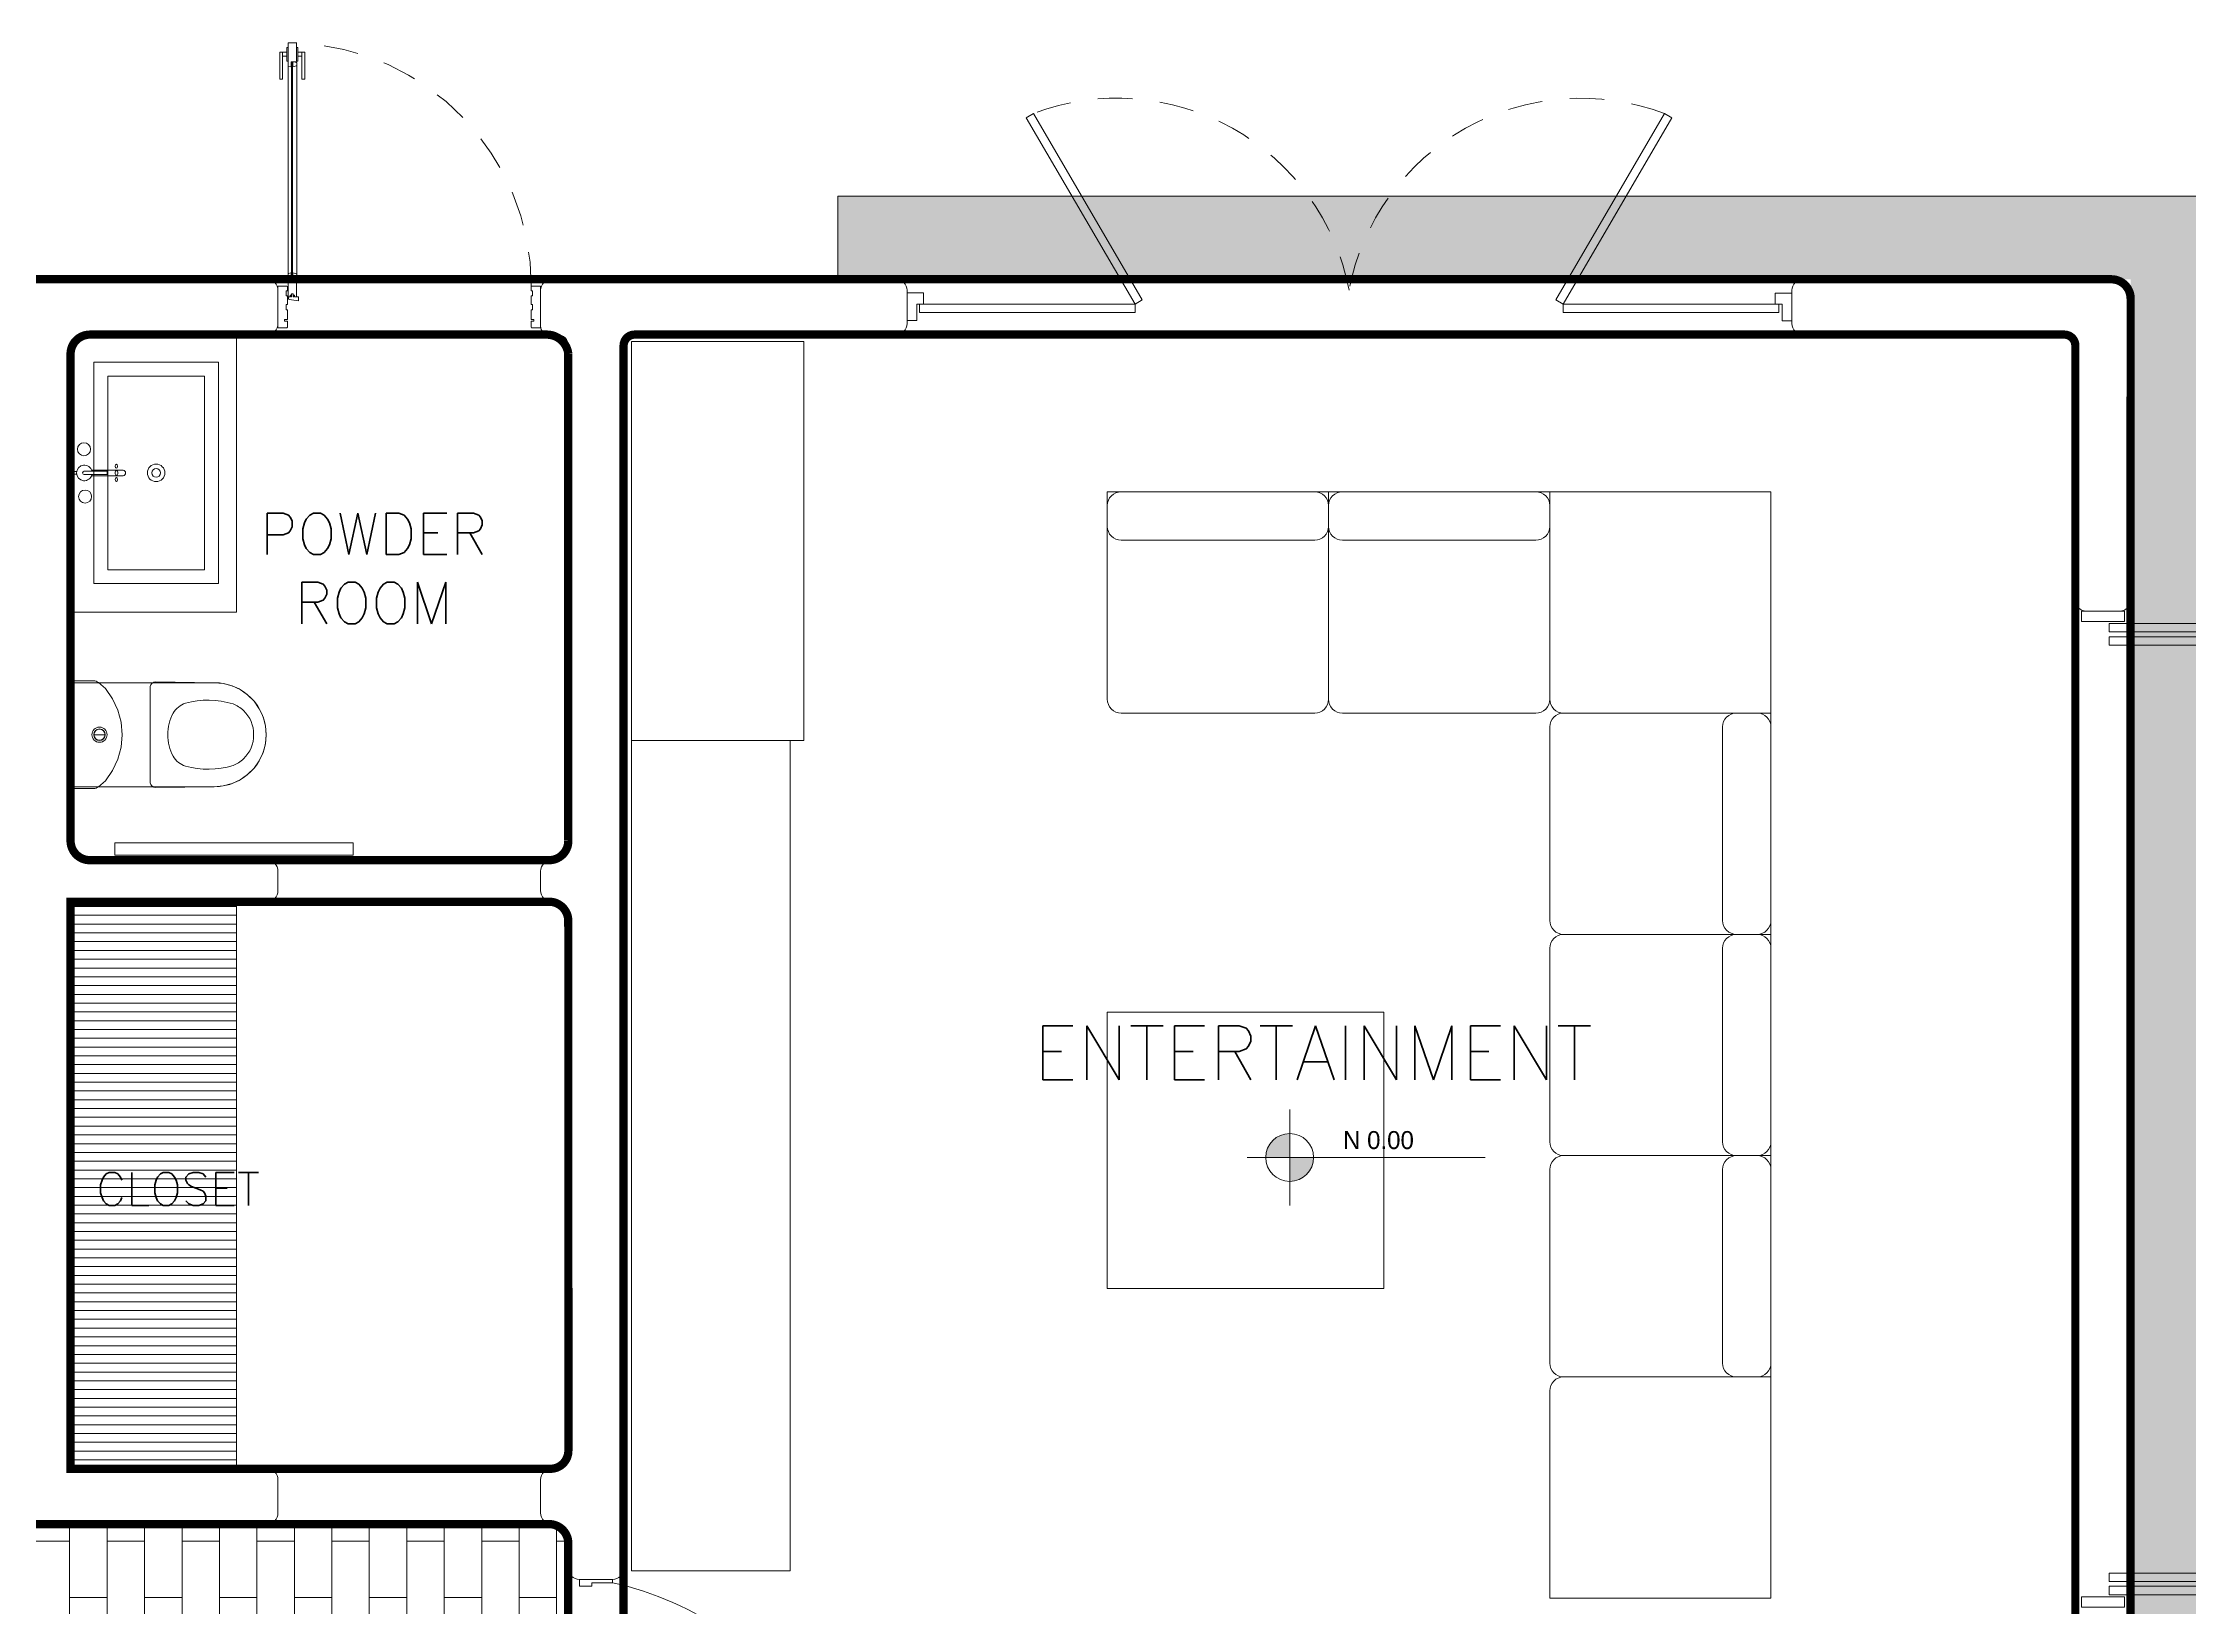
# Model space of a CAD drawing. Header units: metres. Extents: x 113 to 2416, y -346 to 476.
# Drawn here: x 140.87 to 148.63, y -200.23 to -194.58 of the extents above; entities that cross this region are included whole.
import ezdxf

# ---------------------------------------------------------------- set-up
doc = ezdxf.new("R2010")
doc.units = ezdxf.units.M
for name, pattern in [('0', [0]), ('DASHED', [0.75, 0.5, -0.25]), ('HIDDEN2', [0.1875, 0.125, -0.0625])]:
    doc.linetypes.add(name, pattern=pattern)
doc.layers.get('0').update_dxf_attribs({"color": 250, "linetype": '0', "lineweight": 20})
doc.layers.add('1', color=1, linetype='Continuous')
for name, color, linetype, lineweight in [('A-DOOR', 35, 'Continuous', 5), ('A-WALL', 250, 'Continuous', 20), ('baños', 140, 'Continuous', 0), ('closets', 253, 'Continuous', 0), ('cristales', 131, 'Continuous', 0), ('MOBILIARIOS', 252, 'Continuous', 0), ('piso', 253, 'Continuous', 0), ('PROYECCION', 9, 'DASHED', 0), ('SE-2', 252, 'Continuous', 9), ('SE-2-MADERA', 36, 'Continuous', 9), ('SE-3', 253, 'Continuous', 5), ('textos', 7, 'Continuous', 0)]:
    doc.layers.add(name, color=color, linetype=linetype, lineweight=lineweight)
doc.layers.add('hatch piso', color=253, linetype='Continuous', lineweight=0, transparency=0.7)
doc.layers.add('REVESTIMIENTO EXTERIOR', color=7, linetype='Continuous', lineweight=5, true_color=0xffdebd)
doc.styles.add('ESC100-2mm', font='arial.ttf', dxfattribs={"height": 0.15})
doc.styles.get("Standard").update_dxf_attribs({"font": 'arial.ttf', "height": 0.1875})

# ---------------------------------------------------------------- blocks, each defined once
blk = doc.blocks.new('Caroma_ToiletSuites')
at = {"layer": 'baños'}
for p, q in [((-32.6, 705.1), (-64.3, 696.7)), ((0, 708), (-32.6, 705.1)), ((32.6, 705.1), (0, 708)), ((64.3, 696.7), (32.6, 705.1)), ((-144, 640.8), (-162.8, 614)), ((-120.8, 664), (-144, 640.8)), ((-94, 682.8), (-120.8, 664)), ((-64.3, 696.7), (-94, 682.8)), ((94, 682.8), (64.3, 696.7)), ((120.8, 664), (94, 682.8)), ((144, 640.8), (120.8, 664)), ((162.8, 614), (144, 640.8)), ((-185.1, 552.6), (-188, 520)), ((-176.7, 584.3), (-185.1, 552.6)), ((-162.8, 614), (-176.7, 584.3)), ((176.7, 584.3), (162.8, 614)), ((185.1, 552.6), (176.7, 584.3)), ((188, 520), (185.1, 552.6)), ((-188, 520), (-190.5, 308)), ((-188, 0), (-188, 520)), ((188, 520), (188, 0)), ((190.5, 308), (188, 520)), ((-190.5, 308), (-190.2, 304.5)), ((-190.2, 304.5), (-189.3, 301.2)), ((-189.3, 301.2), (-187.8, 298)), ((-187.8, 298), (-185.8, 295.1)), ((-185.8, 295.1), (-183.4, 292.7)), ((-183.4, 292.7), (-180.5, 290.7)), ((-180.5, 290.7), (-177.3, 289.2)), ((-177.3, 289.2), (-174, 288.3)), ((-174, 288.3), (-170.5, 288)), ((-170.5, 288), (170.5, 288)), ((170.5, 288), (174, 288.3)), ((174, 288.3), (177.3, 289.2)), ((177.3, 289.2), (180.5, 290.7)), ((180.5, 290.7), (183.4, 292.7)), ((183.4, 292.7), (185.8, 295.1)), ((185.8, 295.1), (187.8, 298)), ((187.8, 298), (189.3, 301.2)), ((189.3, 301.2), (190.2, 304.5)), ((190.2, 304.5), (190.5, 308)), ((-88.9, 171.3), (-130, 152.2)), ((-45.1, 183.1), (-88.9, 171.3)), ((0, 187), (-45.1, 183.1)), ((45.1, 183.1), (0, 187)), ((88.9, 171.3), (45.1, 183.1)), ((130, 152.2), (88.9, 171.3)), ((-194.6, 88.2), (-195, 83.5)), ((-195, 83.5), (-195, 0)), ((-193.4, 92.7), (-194.6, 88.2)), ((-191.4, 97), (-193.4, 92.7)), ((-188.7, 100.9), (-191.4, 97)), ((-167.1, 126.2), (-188.7, 100.9)), ((-130, 152.2), (-167.1, 126.2)), ((0, 85), (0, 125)), ((167.1, 126.2), (130, 152.2)), ((188.7, 100.9), (167.1, 126.2)), ((191.4, 97), (188.7, 100.9)), ((193.4, 92.7), (191.4, 97)), ((194.6, 88.2), (193.4, 92.7)), ((195, 83.5), (194.6, 88.2)), ((195, 0), (195, 83.5)), ((-195, 0), (195, 0)), ((188, 0), (-188, 0))]:
    blk.add_line(p, q, dxfattribs=at)
for centre, radius, start, end in [((0, 520), 188, 0, 180), ((-18.8, 556.1), 97.6, 134.33725, 160.9897), ((-2.7, 547.4), 115.2, 88.65652, 137.04039), ((2.7, 547.4), 115.2, 42.9609, 91.34146), ((18.8, 556.1), 97.6, 19.00998, 45.66427), ((183, 496.7), 307.9, 162.77131, 195.21432), ((-183, 496.7), 307.9, 344.7852, 17.22859), ((-36.1, 442.4), 82.4, 198.76304, 239.35819), ((36.1, 442.4), 82.4, 300.64117, 341.23514), ((2.9, 529.9), 177.9, 242.91598, 269.06591), ((-2.9, 529.9), 177.9, 270.93391, 297.08355), ((0, 105), 27.5, 0, 180), ((0, 105), 27.5, 180, 0), ((0, 105), 21, 0, 180), ((0, 105), 21, 180, 0), ((0, 105), 20, 0, 180), ((0, 105), 20, 180, 0)]:
    blk.add_arc(centre, radius, start, end, dxfattribs=at)
blk = doc.blocks.new('puerta 1.00')
at = {"layer": 'A-DOOR'}
for p, q in [((-0.15, -0.0125), (-0.9369, -0.3949)), ((-0.1376, -0.038), (-0.9245, -0.4204)), ((-0.1376, -0.038), (-0.15, -0.0125)), ((-0.8946, -0.3743), (-0.8996, -0.3641)), ((-0.8777, -0.3661), (-0.8826, -0.3559)), ((-0.9369, -0.3949), (-0.9245, -0.4204)), ((-0.8822, -0.3998), (-0.8772, -0.4101)), ((-0.8653, -0.3916), (-0.8603, -0.4018))]:
    blk.add_line(p, q, dxfattribs=at)
for points in [[(-0.08, 0), (-0.08, -0.025), (-0.125, -0.025), (-0.125, -0.0125), (-0.2, -0.0125), (-0.2, 0), (-0.08, 0)], [(-0.08, -0.95), (-0.08, -0.925), (-0.125, -0.925), (-0.125, -0.9375), (-0.2, -0.9375), (-0.2, -0.95), (-0.08, -0.95)]]:
    blk.add_lwpolyline(points, dxfattribs=at)
blk.add_arc((0.0366, 0.1602), 1.1229, 211.13358, 257.83427, dxfattribs=at)
for points in [[(-0.8982, -0.3642), (-0.9033, -0.3642), (-0.912, -0.3591), (-0.917, -0.3504), (-0.917, -0.3403), (-0.912, -0.3316), (-0.9033, -0.3265), (-0.8932, -0.3265), (-0.8844, -0.3316), (-0.8794, -0.3403), (-0.8794, -0.3504), (-0.8844, -0.3591), (-0.8932, -0.3642), (-0.8982, -0.3642)], [(-0.8617, -0.4394), (-0.8667, -0.4394), (-0.8754, -0.4344), (-0.8805, -0.4256), (-0.8805, -0.4156), (-0.8754, -0.4068), (-0.8667, -0.4018), (-0.8566, -0.4018), (-0.8479, -0.4068), (-0.8428, -0.4156), (-0.8428, -0.4257), (-0.8479, -0.4344), (-0.8566, -0.4394), (-0.8617, -0.4394)]]:
    blk.add_open_spline(points, degree=2, dxfattribs=at)
blk = doc.blocks.new('A$C8d867532')
at = {"layer": 'baños', "linetype": 'Continuous'}
blk.add_line((0.0395, 0.4062, 0), (0.1223, 0.4062, 0.0004), dxfattribs=at)
at = {"layer": 'baños'}
for points in [[(0.0743, 0.8), (0.5243, 0.8), (0.5243, 0), (0.0743, 0)], [(0.1243, 0.75), (0.4743, 0.75), (0.4743, 0.05), (0.1243, 0.05)]]:
    blk.add_lwpolyline(points, close=True, dxfattribs=at)
at = {"layer": 'baños', "linetype": 'Continuous'}
for points, elevation in [([(0.0114, 0.405), (0.0005, 0.405), (0, 0.4043), (0, 0.3957)], 0), ([(0, 0.3957), (0.0005, 0.395), (0.0114, 0.395)], 0), ([(0.1223, 0.4062), (0.1223, 0.3939)], 0.0004)]:
    blk.add_lwpolyline(points, dxfattribs=dict(at, elevation=elevation))
blk.add_lwpolyline([(0.0672, 0.3939, -9.082434), (0.0672, 0.4062)], format="xyb", dxfattribs=at)
at = {"layer": 'baños', "linetype": 'Continuous', "elevation": 0}
for points in [[(0.0333, 0.4, -0.385153), (0.0395, 0.4062), (0.0395, 0.4062)], [(0.0333, 0.4, 0.385153), (0.0395, 0.3939), (0.0395, 0.3939)], [(0.0661, 0.4101), (0.1804, 0.4101, -0.363105), (0.1887, 0.4, -0.363105), (0.1804, 0.39), (0.0661, 0.39)]]:
    blk.add_lwpolyline(points, format="xyb", dxfattribs=at)
at = {"layer": 'baños', "linetype": 'Continuous', "extrusion": (1.31781e-06, -1, -8.43443e-26), "elevation": -0.3939}
blk.add_lwpolyline([(0.1223, 0.0004), (0.0395, 0)], close=True, dxfattribs=at)
at = {"layer": 'baños', "linetype": 'Continuous'}
for centre, radius in [((0.0422, 0.4857), 0.0237), ((0.2993, 0.4), 0.0317), ((0.2993, 0.4), 0.0159), ((0.0384, 0.3146), 0.0237)]:
    blk.add_circle(centre, radius, dxfattribs=at)
at = {"layer": 'baños', "linetype": 'Continuous', "extrusion": (3.61622e-27, 8.43443e-26, -1)}
for centre, major_axis, ratio in [((0.1558, 0.4), (0, -0.0085), 0.599546), ((0.1557, 0.424), (0.00005, -0.0075), 0.581577), ((0.1558, 0.376), (0.00005, -0.0075), 0.581577)]:
    blk.add_ellipse(centre, major_axis=major_axis, ratio=ratio, dxfattribs=at)
at = {"layer": 'baños', "linetype": 'Continuous', "flags": 8}
for tag, p in [('TRADENAME', (0.1887, 0.4, 0)), ('MODELNUMBER', (0.1887, 0.4, 0)), ('MATERIAL', (0.1888, 0.4, 0)), ('PRODUCT', (0.1888, 0.4, 0))]:
    blk.add_attdef(tag, p, '', height=0.0000254, rotation=270.00008, dxfattribs=at)
at = {"layer": 'baños', "linetype": 'Continuous'}
for tag, p in [('MATERIAL', (0.299, 0.3999)), ('PRODUCT', (0.299, 0.3999)), ('TRADENAME', (0.2991, 0.3999)), ('MODELNUMBER', (0.2991, 0.3999))]:
    blk.add_attdef(tag, p, '', height=0.0000254, rotation=90.00008, dxfattribs=at)
blk = doc.blocks.new('A$C9daa110d')
at = {"layer": 'A-DOOR'}
for p, q in [((0, 0.1005), (0.06, 0.1005)), ((0, 0.1005), (0, 0.0005)), ((0.06, 0.0605), (0.06, 0.1005)), ((3.2, 0.1), (3.14, 0.1)), ((3.14, 0.06), (3.14, 0.1)), ((3.2, 0.1), (3.2, 0)), ((0.035, 0.0005), (0, 0.0005)), ((0.035, 0.0605), (0.035, 0.0005)), ((0.06, 0.0605), (0.035, 0.0605)), ((3.14, 0.06), (3.165, 0.06)), ((3.165, 0.06), (3.165, 0)), ((3.165, 0), (3.2, 0))]:
    blk.add_line(p, q, dxfattribs=at)
for points in [[(0.4314, 0.7341), (0.8247, 0.0604), (0.8509, 0.0757), (0.4576, 0.7494)], [(2.7658, 0.7337), (2.3723, 0.0601), (2.3462, 0.0754), (2.7397, 0.749)], [(0.0446, 0.0605), (0.8247, 0.0604), (0.8247, 0.0301), (0.0446, 0.0302)], [(3.1524, 0.06), (2.3723, 0.0601), (2.3723, 0.0298), (3.1524, 0.0297)]]:
    blk.add_lwpolyline(points, close=True, dxfattribs=at)
at = {"layer": 'A-DOOR', "linetype": 'HIDDEN2'}
for centre, start, end in [((0.76, -0.0488), 10.76134, 110.74881), ((2.437, -0.0491), 69.23247, 169.21994)]:
    blk.add_arc(centre, 0.8536, start, end, dxfattribs=at)
blk = doc.blocks.new('A$C19a6c55b')
at = {"layer": 'A-DOOR'}
for points in [[(0, 3.5625), (0.1554, 3.5625), (0.1554, 3.6), (0, 3.6)], [(0.1005, 3.5251), (1.0357, 3.5251), (1.0357, 3.5554), (0.1005, 3.5554)], [(0.1005, 3.4774), (1.0357, 3.4774), (1.0357, 3.5077), (0.1005, 3.5077)], [(0.1005, 0.1226), (1.0357, 0.1226), (1.0357, 0.0923), (0.1005, 0.0923)], [(0, 0.0375), (0.1554, 0.0375), (0.1554, 0), (0, 0)], [(0.1005, 0.0749), (1.0357, 0.0749), (1.0357, 0.0446), (0.1005, 0.0446)]]:
    blk.add_lwpolyline(points, close=True, dxfattribs=at)
blk = doc.blocks.new('Fenton Bead')
at = {"color": 7}
blk.add_lwpolyline([(2.1, 12.5, -0.341999), (0.2, 11), (0, 10.7), (0, 1), (1, 0), (18, 0), (18, 0.5), (14.7, 12.9, 0.339454), (13.2, 14), (4.1, 14, 0.341999)], format="xyb", close=True, dxfattribs=at)
blk = doc.blocks.new('PL BASE 1N NASAS 09')
at = {"layer": 'closets', "transparency": 33554687}
h = blk.add_hatch(dxfattribs=at)
h.set_pattern_fill('LINE', color=256, scale=0.01, angle=180)
h.set_pattern_definition([(180, (-436.975463, -2859.17424), (-4e-18, -0.03175), [])])
h.paths.add_polyline_path([(-100.8257, -37.4997), (-100.8295, -39.5497), (-100.2311, -39.5497), (-100.2311, -37.4997)])
at = {"layer": 'textos', "transparency": 33554534}
h = blk.add_hatch(color=256, dxfattribs=at)
h.dxf.hatch_style = 1
h.paths.add_polyline_path([(-96.4222, -38.3379, 0.414214), (-96.5087, -38.4244), (-96.4222, -38.4244)])
h.paths.add_polyline_path([(-96.3356, -38.4244), (-96.4222, -38.4244), (-96.4222, -38.511, 0.414214)])
at = {"layer": 'A-DOOR', "color": 7}
blk.add_lwpolyline([(-100.0282, -34.4683), (-100.0282, -35.2397), (-100.0322, -35.2397), (-100.0322, -34.4683)], close=True, dxfattribs=at)
at = {"layer": 'A-DOOR'}
blk.add_lwpolyline([(-100.6713, -37.2871), (-99.8095, -37.2871), (-99.8095, -37.3316), (-100.6713, -37.3316)], close=True, dxfattribs=at)
at = {"layer": 'A-WALL'}
for p, q in [((-101.941, -35.2497), (-100.1211, -35.2497)), ((-100.0811, -35.4097), (-100.0811, -35.2897)), ((-99.1311, -35.4197), (-99.1311, -35.2897)), ((-99.0911, -35.2497), (-97.8461, -35.2497)), ((-97.8061, -35.2897), (-97.8061, -35.4097)), ((-94.5661, -35.2497), (-93.4515, -35.2497)), ((-93.3811, -35.3197), (-93.3811, -36.4097)), ((-100.791, -35.4497), (-100.1211, -35.4497)), ((-99.1011, -35.4497), (-99.1011, -35.4497)), ((-99.1011, -35.4497), (-99.0711, -35.4497)), ((-98.7911, -35.4497), (-97.8461, -35.4497)), ((-94.5661, -35.4497), (-93.6211, -35.4497)), ((-100.831, -37.3097), (-100.831, -35.4897)), ((-99.0311, -35.4897), (-99.0311, -37.3097)), ((-98.8311, -35.4897), (-98.8311, -39.9097)), ((-93.5811, -35.4897), (-93.5811, -36.4097)), ((-93.5411, -36.4497), (-93.4211, -36.4497)), ((-100.791, -37.3497), (-100.1211, -37.3497)), ((-100.0811, -37.3897), (-100.0811, -37.4597)), ((-99.1311, -37.3897), (-99.1311, -37.4597)), ((-99.1011, -37.3497), (-99.1011, -37.3497)), ((-99.0711, -37.3497), (-99.0911, -37.3497)), ((-100.831, -37.4997), (-100.1211, -37.4997)), ((-100.831, -39.5497), (-100.831, -37.4997)), ((-99.1011, -37.4997), (-99.1011, -37.4997)), ((-99.0911, -37.4997), (-99.0711, -37.4997)), ((-99.0311, -37.5397), (-99.0311, -39.5097)), ((-100.1211, -39.5497), (-100.831, -39.5497)), ((-99.0911, -39.5497), (-99.0711, -39.5497)), ((-100.0811, -39.5897), (-100.0811, -39.7097)), ((-99.1311, -39.5897), (-99.1311, -39.7097)), ((-100.1211, -39.7497), (-103.941, -39.7497)), ((-99.0911, -39.7497), (-99.0711, -39.7497)), ((-99.0311, -39.7897), (-99.0311, -39.9097)), ((-98.8711, -39.9497), (-98.9911, -39.9497))]:
    blk.add_line(p, q, dxfattribs=at)
at = {"layer": 'A-WALL', "transparency": 33554684}
blk.add_line((-94.6061, -35.4097), (-94.6061, -35.2897), dxfattribs=at)
at = {"layer": 'A-WALL'}
for centre, radius, start, end in [((-100.1211, -35.2897), 0.04, 0, 90), ((-99.0911, -35.2897), 0.04, 90, 180), ((-97.8461, -35.2897), 0.04, 0, 90), ((-94.5661, -35.2897), 0.04, 90, 180), ((-93.4511, -35.3197), 0.07, 0, 90), ((-100.791, -35.4897), 0.04, 90, 180), ((-100.1211, -35.4097), 0.04, 270, 0), ((-99.1011, -35.4197), 0.03, 180, 270), ((-99.0711, -35.4897), 0.04, 360, 90), ((-98.7911, -35.4897), 0.04, 90, 180), ((-97.8461, -35.4097), 0.04, 270, 0), ((-93.6211, -35.4897), 0.04, 0, 90), ((-93.5411, -36.4097), 0.04, 180, 270), ((-93.4211, -36.4097), 0.04, 270, 0), ((-100.791, -37.3097), 0.04, 180, 270), ((-99.0711, -37.3097), 0.04, 270, 360), ((-100.1211, -37.3897), 0.04, 0, 90), ((-99.0911, -37.3897), 0.04, 90, 180), ((-100.1211, -37.4597), 0.04, 270, 0), ((-99.0911, -37.4597), 0.04, 180, 270), ((-99.0711, -37.5397), 0.04, 0, 90), ((-100.1211, -39.5897), 0.04, 0, 90), ((-99.0911, -39.5897), 0.04, 90, 180), ((-99.0711, -39.5097), 0.04, 270, 0), ((-100.1211, -39.7097), 0.04, 270, 0), ((-99.0911, -39.7097), 0.04, 180, 270), ((-99.0711, -39.7897), 0.04, 0, 90), ((-98.9911, -39.9097), 0.04, 180, 270), ((-98.8711, -39.9097), 0.04, 270, 0)]:
    blk.add_arc(centre, radius, start, end, dxfattribs=at)
at = {"layer": 'A-WALL', "transparency": 33554684}
blk.add_arc((-94.5661, -35.4097), 0.04, 180, 270, dxfattribs=at)
at = {"layer": 'baños'}
for q in [(-100.2315, -35.4497), (-100.8315, -36.4532)]:
    blk.add_line((-100.2315, -36.4532), q, dxfattribs=at)
at = {"layer": 'closets', "transparency": 33554687}
blk.add_line((-100.2311, -39.5497), (-100.2311, -37.4997), dxfattribs=at)
at = {"layer": 'cristales', "const_width": 0.004}
blk.add_lwpolyline([(-100.0302, -34.4793), (-100.0302, -35.2287)], dxfattribs=at)
at = {"layer": 'piso'}
for p, q in [((-98.0565, -34.9497), (-88.1811, -34.9497)), ((-98.056, -35.2497), (-98.056, -34.9497)), ((-100.1211, -35.2497), (-99.0911, -35.2497)), ((-97.8461, -35.2497), (-94.5661, -35.2497)), ((-100.1211, -39.7497), (-99.0911, -39.7497)), ((-99.0311, -39.9097), (-99.0311, -40.9397))]:
    blk.add_line(p, q, dxfattribs=at)
at = {"layer": 'piso', "transparency": 33554687}
blk.add_line((-93.3811, -40.0897), (-93.3811, -36.4097), dxfattribs=at)
at = {"layer": 'PROYECCION', "linetype": 'HIDDEN2'}
blk.add_arc((-100.0482, -35.2779), 0.8832, 0.10996, 87.88624, dxfattribs=at)
at = {"layer": 'SE-2-MADERA'}
for p, q in [((-100.0492, -34.4286), (-100.0739, -34.4286)), ((-100.0643, -34.4436), (-100.0492, -34.4436)), ((-100.0492, -34.4484), (-100.0492, -34.4286)), ((-100.0427, -34.3953), (-100.0442, -34.3968)), ((-100.0442, -34.3968), (-100.0442, -34.4775)), ((-100.0157, -34.3953), (-100.0427, -34.3953)), ((-100.0142, -34.3968), (-100.0157, -34.3953)), ((-100.0142, -34.4618), (-100.0142, -34.3968)), ((-100.0092, -34.4484), (-100.0092, -34.4286)), ((-100.0092, -34.4286), (-99.9844, -34.4286)), ((-99.9941, -34.4436), (-100.0092, -34.4436)), ((-100.0442, -34.4775), (-100.0427, -34.4793)), ((-100.0442, -34.4775), (-100.0442, -35.2306)), ((-100.0427, -34.4793), (-100.0347, -34.4813)), ((-100.0347, -34.4813), (-100.0337, -34.4813)), ((-100.0337, -34.4813), (-100.0332, -34.4808)), ((-100.0332, -34.4808), (-100.0332, -34.4633)), ((-100.0332, -34.4633), (-100.0157, -34.4633)), ((-100.0322, -34.4683), (-100.0282, -34.4743)), ((-100.0282, -34.4683), (-100.0322, -34.4743)), ((-100.0302, -34.4633), (-100.0302, -34.4683)), ((-100.0302, -34.4633), (-100.0302, -34.4683)), ((-100.0157, -34.4633), (-100.0142, -34.4618)), ((-100.0132, -35.2315), (-100.0132, -34.4766)), ((-100.0442, -35.2306), (-100.0427, -35.2287)), ((-100.0442, -35.3112), (-100.0442, -35.2306)), ((-100.0427, -35.2287), (-100.0347, -35.2267)), ((-100.0347, -35.2267), (-100.0337, -35.2267)), ((-100.0337, -35.2267), (-100.0332, -35.2272)), ((-100.0332, -35.2272), (-100.0332, -35.2447)), ((-100.0322, -35.2397), (-100.0282, -35.2337)), ((-100.0282, -35.2397), (-100.0322, -35.2337)), ((-100.0811, -35.4247), (-100.0811, -35.2747)), ((-100.0811, -35.2747), (-100.0486, -35.2747)), ((-100.0471, -35.2912), (-100.0511, -35.2912)), ((-100.0511, -35.2912), (-100.0511, -35.3102)), ((-100.0511, -35.3102), (-100.0471, -35.3102)), ((-100.0486, -35.2747), (-100.0471, -35.2762)), ((-100.0471, -35.2762), (-100.0471, -35.2912)), ((-100.0471, -35.3102), (-100.0471, -35.3412)), ((-100.0427, -35.3127), (-100.0442, -35.3112)), ((-100.0372, -35.3127), (-100.0427, -35.3127)), ((-100.0427, -35.3204), (-100.0427, -35.3127)), ((-100.0345, -35.3067), (-100.0372, -35.3067)), ((-100.0372, -35.3067), (-100.0372, -35.3127)), ((-100.0345, -35.3127), (-100.0345, -35.3067)), ((-100.0322, -35.3127), (-100.0345, -35.3127)), ((-100.0332, -35.2447), (-100.0157, -35.2447)), ((-100.0262, -35.3027), (-100.0322, -35.3027)), ((-100.0322, -35.3027), (-100.0322, -35.3127)), ((-100.0302, -35.2447), (-100.0302, -35.2397)), ((-100.0302, -35.2447), (-100.0302, -35.2397)), ((-100.0262, -35.3127), (-100.0262, -35.3027)), ((-100.0242, -35.3127), (-100.0262, -35.3127)), ((-100.0215, -35.3067), (-100.0242, -35.3067)), ((-100.0242, -35.3067), (-100.0242, -35.3127)), ((-100.0215, -35.3127), (-100.0215, -35.3067)), ((-100.0157, -35.3127), (-100.0215, -35.3127)), ((-100.0157, -35.2447), (-100.0142, -35.2462)), ((-100.0142, -35.3112), (-100.0157, -35.3127)), ((-100.0157, -35.3127), (-100.0067, -35.3127)), ((-100.0142, -35.2462), (-100.0142, -35.3112)), ((-100.0067, -35.3127), (-100.0067, -35.3277)), ((-99.1636, -35.2747), (-99.1651, -35.2762)), ((-99.1651, -35.2762), (-99.1651, -35.2912)), ((-99.1651, -35.2912), (-99.1611, -35.2912)), ((-99.1651, -35.3102), (-99.1651, -35.3412)), ((-99.1611, -35.3102), (-99.1651, -35.3102)), ((-99.1311, -35.2747), (-99.1636, -35.2747)), ((-99.1611, -35.2912), (-99.1611, -35.3102)), ((-99.1311, -35.4247), (-99.1311, -35.2747)), ((-100.0471, -35.3412), (-100.0511, -35.3412)), ((-100.0511, -35.3412), (-100.0511, -35.3602)), ((-100.0511, -35.3602), (-100.0471, -35.3602)), ((-100.0471, -35.3602), (-100.0471, -35.3957)), ((-100.0067, -35.3277), (-100.0399, -35.3234)), ((-99.1651, -35.3412), (-99.1611, -35.3412)), ((-99.1611, -35.3602), (-99.1651, -35.3602)), ((-99.1651, -35.3602), (-99.1651, -35.3957)), ((-99.1611, -35.3412), (-99.1611, -35.3602)), ((-100.0486, -35.4247), (-100.0811, -35.4247)), ((-100.0471, -35.3957), (-100.0571, -35.3957)), ((-100.0571, -35.3957), (-100.0571, -35.4017)), ((-100.0571, -35.4017), (-100.0471, -35.4017)), ((-100.0471, -35.4232), (-100.0486, -35.4247)), ((-100.0471, -35.4017), (-100.0471, -35.4232)), ((-99.1651, -35.3957), (-99.1551, -35.3957)), ((-99.1551, -35.4017), (-99.1651, -35.4017)), ((-99.1651, -35.4017), (-99.1651, -35.4232)), ((-99.1651, -35.4232), (-99.1636, -35.4247)), ((-99.1636, -35.4247), (-99.1311, -35.4247)), ((-99.1551, -35.3957), (-99.1551, -35.4017))]:
    blk.add_line(p, q, dxfattribs=at)
for points in [[(-100.0739, -34.4286), (-100.0643, -34.4286), (-100.0643, -34.5259), (-100.0739, -34.5259)], [(-100.0442, -34.4113), (-100.0442, -34.4608), (-100.0492, -34.4608), (-100.0492, -34.4113)], [(-100.0142, -34.4113), (-100.0142, -34.4608), (-100.0092, -34.4608), (-100.0092, -34.4113)], [(-99.9844, -34.4286), (-99.9941, -34.4286), (-99.9941, -34.5259), (-99.9844, -34.5259)], [(-100.0332, -34.4808), (-100.0332, -34.4688), (-100.0322, -34.4688), (-100.0322, -34.4808)], [(-100.0322, -34.4683), (-100.0322, -34.4743), (-100.0282, -34.4743), (-100.0282, -34.4683)], [(-100.0322, -34.4683), (-100.0322, -35.2397), (-100.0282, -35.2397), (-100.0282, -34.4683)], [(-100.0322, -34.4743), (-100.0322, -34.4793), (-100.0282, -34.4793), (-100.0282, -34.4743)], [(-100.0282, -34.4808), (-100.0282, -34.4688), (-100.0272, -34.4688), (-100.0272, -34.4808)], [(-100.0332, -35.2272), (-100.0332, -35.2392), (-100.0322, -35.2392), (-100.0322, -35.2272)], [(-100.0322, -35.2337), (-100.0322, -35.2287), (-100.0282, -35.2287), (-100.0282, -35.2337)], [(-100.0322, -35.2397), (-100.0322, -35.2337), (-100.0282, -35.2337), (-100.0282, -35.2397)], [(-100.0282, -35.2272), (-100.0282, -35.2392), (-100.0272, -35.2392), (-100.0272, -35.2272)], [(-100.0302, -35.2447), (-100.0302, -35.2397), (-100.0302, -35.2397), (-100.0302, -35.2447)]]:
    blk.add_lwpolyline(points, close=True, dxfattribs=at)
blk.add_lwpolyline([(-100.0147, -34.4655, -0.341999), (-100.0162, -34.4635), (-100.0165, -34.4633), (-100.0262, -34.4633), (-100.0272, -34.4643), (-100.0272, -34.4813), (-100.0267, -34.4813), (-100.0143, -34.478, 0.339454), (-100.0132, -34.4766), (-100.0132, -34.4674, 0.341999)], format="xyb", close=True, dxfattribs=at)
blk.add_arc((-100.0397, -35.3204), 0.003, 179.99852, 265.71088, dxfattribs=at)
at = {"layer": 'textos'}
for p, q in [((-96.4222, -38.2505), (-96.4222, -38.5984)), ((-96.576, -38.4244), (-95.7151, -38.4244))]:
    blk.add_line(p, q, dxfattribs=at)
blk.add_circle((-96.4222, -38.4244), 0.0865, dxfattribs=at)
at = {"color": 1}
blk.add_blockref('A$C9daa110d', (-97.8061, -35.3997), dxfattribs=at)
at = {"layer": '1'}
ref = blk.add_blockref('A$C8d867532', (-100.8209, -35.5497), dxfattribs=dict(at, xscale=-1, rotation=180))
ref.add_attrib('MATERIAL', 'VITREOUS CHINA', (-100.522, -35.9496), dxfattribs={"layer": 'baños', "linetype": 'Continuous', "height": 0.0000254, "rotation": 269.99992})
ref.add_attrib('PRODUCT', 'BATHROOM SINK', (-100.5219, -35.9496), dxfattribs={"layer": 'baños', "linetype": 'Continuous', "height": 0.0000254, "rotation": 269.99992})
ref.add_attrib('TRADENAME', 'VOX', (-100.5219, -35.9496), dxfattribs={"layer": 'baños', "linetype": 'Continuous', "height": 0.0000254, "rotation": 269.99992})
ref.add_attrib('MODELNUMBER', 'K-5373', (-100.5218, -35.9496), dxfattribs={"layer": 'baños', "linetype": 'Continuous', "height": 0.0000254, "rotation": 269.99992})
ref.add_attrib('MATERIAL', 'BRASS', (-100.6321, -35.9498, 0), dxfattribs={"layer": 'baños', "linetype": 'Continuous', "height": 0.0000254, "rotation": 89.99992})
ref.add_attrib('PRODUCT', 'FAUCETS', (-100.6322, -35.9498, 0), dxfattribs={"layer": 'baños', "linetype": 'Continuous', "height": 0.0000254, "rotation": 89.99992})
ref.add_attrib('TRADENAME', 'PURIST', (-100.6322, -35.9498, 0), dxfattribs={"layer": 'baños', "linetype": 'Continuous', "height": 0.0000254, "rotation": 89.99992})
ref.add_attrib('MODELNUMBER', 'K-14404-4A', (-100.6322, -35.9498, 0), dxfattribs={"layer": 'baños', "linetype": 'Continuous', "height": 0.0000254, "rotation": 89.99992})
at = {"layer": 'A-DOOR', "rotation": 180}
blk.add_blockref('puerta 1.00', (-99.0711, -40.8997), dxfattribs=at)
at = {"layer": 'baños', "xscale": -0.000999999934791, "yscale": 0.000999999934791, "rotation": 270}
blk.add_blockref('Caroma_ToiletSuites', (-100.8315, -36.8961), dxfattribs=at)
at = {"layer": 'SE-2', "xscale": -1, "rotation": 180}
blk.add_blockref('A$C19a6c55b', (-93.5588, -36.4497), dxfattribs=at)
at = {"layer": 'SE-2-MADERA', "xscale": -0.001000000023175567, "yscale": 0.001000000023175567, "zscale": 0.001000000023175567, "rotation": 270}
blk.add_blockref('Fenton Bead', (-100.0272, -35.2447), dxfattribs=at)
at = {"layer": 'textos'}
for s, insert, char_height, width, attachment_point in [('\\pxqc;{\\Fromans|c0;POWDER\\PROOM}', (-98.03, -36.495), 0.15, 3.408577, 9), ('{\\Fromans|c0; ENTERTAINMENT}', (-97.482, -38.1433), 0.195, 3.404877, 7), ('\\pxqc;{\\Fromans|c0;\\H0.8x;CLOSET\\H1.25x; }', (-98.7396, -38.5982), 0.15, 3.404877, 9)]:
    blk.add_mtext(s, dxfattribs=dict(at, insert=insert, char_height=char_height, width=width, attachment_point=attachment_point))
at = {"layer": 'textos', "insert": (-96.2292, -38.3291), "char_height": 0.065, "attachment_point": 1, "style": 'ESC100-2mm'}
blk.add_mtext_dynamic_manual_height_columns('{\\Ftxt|c0;N 0.00}', width=2.216942, gutter_width=0.5, heights=[0], dxfattribs=at)
blk = doc.blocks.new('PL MUEBLES 1N NASAS 09')
at = {"layer": 'hatch piso'}
h = blk.add_hatch(dxfattribs=at)
h.set_pattern_fill('AR-BRSTD', color=256, scale=0.002, angle=-90)
h.set_pattern_definition([(270, (32.50438, 232.01007), (0.1354836, -2e-17), []), (0, (32.50438, 232.01007), (0.1354836, 0.2032), [0.1354836, -0.1354836])])
h.paths.add_polyline_path([(77.6423, 53.2549), (75.0805, 53.2549), (75.0805, 47.4481), (74.0805, 47.4481), (74.0805, 53.2536), (64.2055, 53.2536), (64.2055, 52.9536), (68.8805, 52.9536), (68.8805, 32.9536), (64.2055, 32.9536), (64.2055, 32.6536), (74.0805, 32.6536), (74.0805, 38.459), (75.0805, 38.459), (75.0805, 32.6549), (77.6423, 32.6549)])
h.paths.add_polyline_path([(72.263, 46.1088), (72.263, 45.6588), (72.6881, 45.6588), (72.6881, 44.6588), (70.0881, 44.6588), (70.0881, 45.6588), (70.5049, 45.6588), (70.5049, 46.1088)], flags=16)
h.paths.add_polyline_path([(70.1951, 48.5995), (70.1951, 49.5995), (71.8951, 49.5995), (71.8951, 48.5995)], flags=16)
edge = h.paths.add_edge_path(flags=16)
edge.add_arc((73.3805, 47.1481), 0.1, 90, 180, ccw=False)
edge.add_line((73.3805, 47.2481), (73.7805, 47.2481))
edge.add_arc((73.7805, 47.1481), 0.1, 0, 90, ccw=False)
edge.add_line((73.8805, 47.1481), (73.8805, 46.8981))
edge.add_arc((73.7805, 46.8981), 0.1, -90, 0, ccw=False)
edge.add_line((73.7805, 46.7981), (73.3805, 46.7981))
edge.add_arc((73.3805, 46.8981), 0.1, 180, 270, ccw=False)
edge.add_line((73.2805, 46.8981), (73.2805, 47.1481))
edge = h.paths.add_edge_path(flags=16)
edge.add_arc((71.0742, 50.0034), 0.25, 0, 360)
edge = h.paths.add_edge_path(flags=16)
edge.add_ellipse((71.5381, 43.9234), major_axis=(0.8, 0.0085), ratio=0.419259, start_angle=0, end_angle=360)
h.paths.add_polyline_path([(72.6881, 44.3074), (73.4881, 44.3074), (73.4881, 43.5074), (72.6881, 43.5074)], flags=16)
h.paths.add_polyline_path([(70.0881, 44.3074), (70.0881, 43.5074), (69.2881, 43.5074), (69.2881, 44.3074)], flags=16)
h.paths.add_polyline_path([(70.1951, 50.4072), (70.1951, 51.4072), (71.8951, 51.4072), (71.8951, 50.4072)], flags=16)
edge = h.paths.add_edge_path(flags=16)
edge.add_ellipse((71.5381, 41.9837), major_axis=(0.8, -0.0085), ratio=0.419259, start_angle=0, end_angle=360, ccw=False)
h.paths.add_polyline_path([(72.6881, 42.3997), (73.4881, 42.3997), (73.4881, 41.5997), (72.6881, 41.5997)], flags=16)
h.paths.add_polyline_path([(70.0881, 42.3997), (70.0881, 41.5997), (69.2881, 41.5997), (69.2881, 42.3997)], flags=16)
edge = h.paths.add_edge_path(flags=16)
edge.add_line((73.2805, 52.5959), (73.2805, 52.8459))
edge.add_arc((73.3805, 52.8459), 0.1, 90, 180, ccw=False)
edge.add_line((73.3805, 52.9459), (73.7805, 52.9459))
edge.add_arc((73.7805, 52.8459), 0.1, 0, 90, ccw=False)
edge.add_line((73.8805, 52.8459), (73.8805, 52.5959))
edge.add_arc((73.7805, 52.5959), 0.1, -90, 0, ccw=False)
edge.add_line((73.7805, 52.4959), (73.3805, 52.4959))
edge.add_arc((73.3805, 52.5959), 0.1, 180, 270, ccw=False)
h.paths.add_polyline_path([(72.6881, 41.2483), (72.6881, 40.2483), (72.263, 40.2483), (72.263, 39.7983), (70.5049, 39.7983), (70.5049, 40.2483), (70.0881, 40.2483), (70.0881, 41.2483)], flags=16)
edge = h.paths.add_edge_path(flags=16)
edge.add_line((73.3805, 39.099), (73.7805, 39.099))
edge.add_arc((73.7805, 38.999), 0.1, 0, 90, ccw=False)
edge.add_line((73.8805, 38.999), (73.8805, 38.749))
edge.add_arc((73.7805, 38.749), 0.1, -90, 0, ccw=False)
edge.add_line((73.7805, 38.649), (73.3805, 38.649))
edge.add_arc((73.3805, 38.749), 0.1, 180, 270, ccw=False)
edge.add_line((73.2805, 38.749), (73.2805, 38.999))
edge.add_arc((73.3805, 38.999), 0.1, 90, 180, ccw=False)
edge = h.paths.add_edge_path(flags=0)
edge.add_line((70.4837, 36.7952), (70.4399, 36.8229))
edge.add_line((70.4399, 36.8229), (70.4131, 36.7807))
edge.add_line((70.4131, 36.7807), (70.3286, 36.8341))
edge.add_arc((70.195, 36.6229), 0.25, 57.68021, 237.68021)
edge.add_line((70.0613, 36.4116), (70.1458, 36.3581))
edge.add_line((70.1458, 36.3581), (70.1191, 36.3159))
edge.add_line((70.1191, 36.3159), (70.1731, 36.2817))
edge.add_arc((71.2562, 35.9774), 1.125, 133.37096, 164.30948, ccw=False)
edge = h.paths.add_edge_path(flags=16)
edge.add_arc((70.0042, 35.9865), 0.2909, 89.25887, 335.97934, ccw=False)
edge.add_line((70.008, 36.2774), (70.108, 36.2774))
edge.add_line((70.108, 36.2774), (70.108, 36.2274))
edge.add_line((70.108, 36.2274), (70.008, 36.2274))
edge.add_arc((70.008, 35.9774), 0.25, 90, 270)
edge.add_line((70.008, 35.7274), (70.108, 35.7274))
edge.add_line((70.108, 35.7274), (70.108, 35.6774))
edge.add_line((70.108, 35.6774), (70.1799, 35.6774))
edge.add_line((70.1799, 35.6774), (70.1191, 35.639))
edge.add_line((70.1191, 35.639), (70.1458, 35.5967))
edge.add_line((70.1458, 35.5967), (70.0613, 35.5433))
edge.add_arc((70.195, 35.332), 0.25, 122.31979, 302.31979)
edge.add_line((70.3286, 35.1207), (70.4131, 35.1742))
edge.add_line((70.4131, 35.1742), (70.4399, 35.1319))
edge.add_line((70.4399, 35.1319), (70.3554, 35.0785))
edge.add_arc((70.1898, 35.3287), 0.3, 211.27428, 303.49799, ccw=False)
edge.add_arc((70.2847, 34.8472), 0.4791, -37.75931, 137.1635, ccw=False)
edge.add_arc((70.6181, 34.7662), 0.2172, 282.0494, 481.72819)
edge.add_line((70.5039, 34.9509), (70.544, 35.0426))
edge.add_line((70.544, 35.0426), (70.5898, 35.0225))
edge.add_line((70.5898, 35.0225), (70.5497, 34.9309))
edge.add_arc((70.79, 34.8563), 0.2515, -29.97721, 162.74223, ccw=False)
edge.add_line((71.0078, 34.7306), (71.0479, 34.8222))
edge.add_line((71.0479, 34.8222), (71.0937, 34.8022))
edge.add_line((71.0937, 34.8022), (71.1225, 34.8681))
edge.add_line((71.1225, 34.8681), (71.1334, 34.797))
edge.add_line((71.1334, 34.797), (71.1828, 34.8046))
edge.add_line((71.1828, 34.8046), (71.198, 34.7057))
edge.add_arc((71.443, 34.7571), 0.2504, 5.56994, 191.83466, ccw=False)
edge.add_line((71.6922, 34.7814), (71.6771, 34.8802))
edge.add_line((71.6771, 34.8802), (71.7265, 34.8878))
edge.add_line((71.7265, 34.8878), (71.7156, 34.9588))
edge.add_line((71.7156, 34.9588), (71.7628, 34.9046))
edge.add_line((71.7628, 34.9046), (71.8005, 34.9374))
edge.add_line((71.8005, 34.9374), (71.8662, 34.862))
edge.add_arc((72.0737, 35.0044), 0.2516, 47.58671, 214.45746, ccw=False)
edge.add_line((72.2434, 35.1902), (72.1778, 35.2656))
edge.add_line((72.1778, 35.2656), (72.2155, 35.2984))
edge.add_line((72.2155, 35.2984), (72.1612, 35.3608))
edge.add_line((72.1612, 35.3608), (72.2391, 35.3331))
edge.add_line((72.2391, 35.3331), (72.2559, 35.3802))
edge.add_line((72.2559, 35.3802), (72.3501, 35.3468))
edge.add_arc((72.4234, 35.586), 0.2502, 67.92435, 252.95457, ccw=False)
edge.add_line((72.5175, 35.8179), (72.4233, 35.8514))
edge.add_line((72.4233, 35.8514), (72.44, 35.8985))
edge.add_line((72.44, 35.8985), (72.3723, 35.9226))
edge.add_line((72.3723, 35.9226), (72.4424, 35.9384))
edge.add_line((72.4424, 35.9384), (72.4313, 35.9872))
edge.add_line((72.4313, 35.9872), (72.5289, 36.0093))
edge.add_arc((72.4445, 36.2465), 0.2518, 95.95001, 289.56847, ccw=False)
edge.add_line((72.4184, 36.4969), (72.3209, 36.4749))
edge.add_line((72.3209, 36.4749), (72.3099, 36.5236))
edge.add_line((72.3099, 36.5236), (72.2397, 36.5077))
edge.add_line((72.2397, 36.5077), (72.2905, 36.5587))
edge.add_line((72.2905, 36.5587), (72.2551, 36.594))
edge.add_line((72.2551, 36.594), (72.3257, 36.6648))
edge.add_arc((72.1487, 36.8413), 0.25, 315.07903, 495.07903)
edge.add_line((71.9717, 37.0178), (71.9011, 36.947))
edge.add_line((71.9011, 36.947), (71.8657, 36.9823))
edge.add_line((71.8657, 36.9823), (71.9363, 37.0531))
edge.add_arc((72.1119, 36.9416), 0.2081, -66.66126, 147.57331, ccw=False)
edge.add_arc((72.46, 37.8666), 1.1473, 197.48909, 256.61195, ccw=False)
edge.add_arc((71.3445, 37.2226), 0.3, -4.05695, 85.94305, ccw=False)
edge.add_line((71.6438, 37.2013), (71.6367, 37.1016))
edge.add_line((71.6367, 37.1016), (71.5868, 37.1051))
edge.add_line((71.5868, 37.1051), (71.5939, 37.2049))
edge.add_arc((71.3445, 37.2226), 0.25, 355.94305, 535.94305)
edge.add_line((71.0952, 37.2403), (71.0881, 37.1405))
edge.add_line((71.0881, 37.1405), (71.0382, 37.144))
edge.add_line((71.0382, 37.144), (71.0331, 37.0723))
edge.add_line((71.0331, 37.0723), (70.9991, 37.1357))
edge.add_line((70.9991, 37.1357), (70.955, 37.112))
edge.add_line((70.955, 37.112), (70.9077, 37.2001))
edge.add_arc((70.4179, 37.5831), 0.6217, 274.55284, 321.97284, ccw=False)
edge.add_line((70.4673, 36.9633), (70.5146, 36.8752))
edge.add_line((70.5146, 36.8752), (70.4706, 36.8515))
edge.add_line((70.4706, 36.8515), (70.4233, 36.9396))
edge.add_arc((70.6845, 37.0871), 0.3, 117.21733, 209.44104, ccw=False)
edge.add_arc((71.7235, 36.3655), 1.5363, 139.95915, 198.89214)
edge = h.paths.add_edge_path(flags=0)
edge.add_arc((71.2562, 35.9774), 0.7, 0, 360)
edge = h.paths.add_edge_path(flags=16)
edge.add_line((73.3805, 33.4111), (73.7805, 33.4111))
edge.add_arc((73.7805, 33.3111), 0.1, 0, 90, ccw=False)
edge.add_line((73.8805, 33.3111), (73.8805, 33.0611))
edge.add_arc((73.7805, 33.0611), 0.1, -90, 0, ccw=False)
edge.add_line((73.7805, 32.9611), (73.3805, 32.9611))
edge.add_arc((73.3805, 33.0611), 0.1, 180, 270, ccw=False)
edge.add_line((73.2805, 33.0611), (73.2805, 33.3111))
edge.add_arc((73.3805, 33.3111), 0.1, 90, 180, ccw=False)
h = blk.add_hatch(dxfattribs=at)
h.set_pattern_fill('AR-BRSTD', color=256, scale=0.002, angle=-90)
h.set_pattern_definition([(270, (-8.74588, 232.01007), (0.1354836, -2e-17), []), (0, (-8.74588, 232.01007), (0.1354836, 0.2032), [0.1354836, -0.1354836])])
edge = h.paths.add_edge_path()
edge.add_line((62.3305, 47.1481), (63.2305, 47.1481))
edge.add_line((63.2305, 47.1481), (63.2305, 48.4481))
edge.add_line((63.2305, 48.4481), (56.5331, 48.4481))
edge.add_line((56.5331, 48.4481), (56.5331, 48.2731))
edge.add_line((56.5331, 48.2731), (56.3831, 48.2731))
edge.add_line((56.3831, 48.2731), (56.3831, 48.4536))
edge.add_line((56.3831, 48.4536), (54.5879, 48.4536))
edge.add_line((54.5879, 48.4536), (54.5879, 46.9481))
edge.add_line((54.5879, 46.9481), (55.8257, 46.9481))
edge.add_arc((55.8755, 46.9973), 0.07, 180, 224.67274, ccw=False)
edge.add_line((55.8055, 46.9973), (55.8055, 47.1073))
edge.add_arc((55.8755, 47.1073), 0.07, 90, 180, ccw=False)
edge.add_line((55.8755, 47.1773), (55.9855, 47.1773))
edge.add_arc((55.9855, 47.1073), 0.07, 0, 90, ccw=False)
edge.add_line((56.0555, 47.1073), (56.0555, 46.9973))
edge.add_arc((55.9855, 46.9973), 0.07, -44.67274, 0, ccw=False)
edge.add_line((56.0353, 46.9481), (59.0257, 46.9481))
edge.add_arc((59.0755, 46.9973), 0.07, 180, 224.67276, ccw=False)
edge.add_line((59.0055, 46.9973), (59.0055, 47.1073))
edge.add_arc((59.0755, 47.1073), 0.07, 90, 180, ccw=False)
edge.add_line((59.0755, 47.1773), (59.1855, 47.1773))
edge.add_arc((59.1855, 47.1073), 0.07, 0, 90, ccw=False)
edge.add_line((59.2555, 47.1073), (59.2555, 46.9973))
edge.add_arc((59.1855, 46.9973), 0.07, -90, 0, ccw=False)
edge.add_line((59.1855, 46.9273), (59.0755, 46.9273))
edge.add_arc((59.0755, 46.9973), 0.07, 229.9948, 270, ccw=False)
edge.add_line((59.0305, 46.9437), (59.0305, 44.972))
edge.add_arc((59.0755, 44.9184), 0.07, 90, 130.0052, ccw=False)
edge.add_line((59.0755, 44.9884), (59.1855, 44.9884))
edge.add_arc((59.1855, 44.9184), 0.07, 0, 90, ccw=False)
edge.add_line((59.2555, 44.9184), (59.2555, 44.8084))
edge.add_arc((59.1855, 44.8084), 0.07, -90, 0, ccw=False)
edge.add_line((59.1855, 44.7384), (59.0755, 44.7384))
edge.add_arc((59.0755, 44.8084), 0.07, 229.9948, 270, ccw=False)
edge.add_line((59.0305, 44.7548), (59.0305, 41.172))
edge.add_arc((59.0755, 41.1184), 0.07, 90, 130.0052, ccw=False)
edge.add_line((59.0755, 41.1884), (59.1855, 41.1884))
edge.add_arc((59.1855, 41.1184), 0.07, 0, 90, ccw=False)
edge.add_line((59.2555, 41.1184), (59.2555, 41.0084))
edge.add_arc((59.1855, 41.0084), 0.07, -90, 0, ccw=False)
edge.add_line((59.1855, 40.9384), (59.0755, 40.9384))
edge.add_arc((59.0755, 41.0084), 0.07, 180, 270, ccw=False)
edge.add_line((59.0055, 41.0084), (59.0055, 41.1184))
edge.add_arc((59.0755, 41.1184), 0.07, 149.84805, 180, ccw=False)
edge.add_line((59.0149, 41.1535), (56.0391, 41.1535))
edge.add_arc((55.9855, 41.1085), 0.07, 0, 40.0052, ccw=False)
edge.add_line((56.0555, 41.1085), (56.0555, 40.9985))
edge.add_arc((55.9855, 40.9985), 0.07, -90, 0, ccw=False)
edge.add_line((55.9855, 40.9285), (55.8755, 40.9285))
edge.add_arc((55.8755, 40.9985), 0.07, 180, 270, ccw=False)
edge.add_line((55.8055, 40.9985), (55.8055, 41.1085))
edge.add_arc((55.8755, 41.1085), 0.07, 139.9948, 180, ccw=False)
edge.add_line((55.8219, 41.1535), (50.4363, 41.1535))
edge.add_arc((50.3827, 41.1085), 0.07, 0, 40.0052, ccw=False)
edge.add_line((50.4527, 41.1085), (50.4527, 40.9985))
edge.add_arc((50.3827, 40.9985), 0.07, -90, 0, ccw=False)
edge.add_line((50.3827, 40.9285), (50.2727, 40.9285))
edge.add_arc((50.2727, 40.9985), 0.07, 180, 270, ccw=False)
edge.add_line((50.2027, 40.9985), (50.2027, 41.1085))
edge.add_arc((50.2727, 41.1085), 0.07, 139.9948, 180, ccw=False)
edge.add_line((50.2191, 41.1535), (46.4305, 41.1535))
edge.add_line((46.4305, 41.1535), (46.4305, 40.9535))
edge.add_line((46.4305, 40.9535), (44.3305, 40.9535))
edge.add_line((44.3305, 40.9535), (44.3305, 39.3536))
edge.add_line((44.3305, 39.3536), (47.8305, 39.3536))
edge.add_line((47.8305, 39.3536), (47.8305, 38.9536))
edge.add_line((47.8305, 38.9536), (62.3305, 38.9536))
edge.add_line((62.3305, 38.9536), (62.3305, 47.1481))
at = {"layer": 'MOBILIARIOS'}
for points in [[(64.0817, 51.2858), (64.0817, 52.7288), (63.4587, 52.7288), (63.4587, 51.2858)], [(64.0334, 48.2843), (64.0334, 51.2858), (63.4587, 51.2858), (63.4587, 48.2843)], [(65.1795, 50.3046), (66.1795, 50.3046), (66.1795, 49.3046), (65.1795, 49.3046)]]:
    blk.add_lwpolyline(points, close=True, dxfattribs=at)
for points in [[(65.9797, 52.1854), (65.1797, 52.1854), (65.1797, 51.4354, 0.414214), (65.2297, 51.3854), (65.9297, 51.3854, 0.414214), (65.9797, 51.4354)], [(65.9297, 52.1854), (65.2297, 52.1854, 0.414214), (65.1797, 52.1354), (65.1797, 52.0604, 0.414214), (65.2297, 52.0104), (65.9297, 52.0104, 0.414214), (65.9797, 52.0604), (65.9797, 52.1354, 0.414214)], [(66.7297, 52.1854), (66.0297, 52.1854, 0.414214), (65.9797, 52.1354), (65.9797, 52.0604, 0.414214), (66.0297, 52.0104), (66.7297, 52.0104, 0.414214), (66.7797, 52.0604), (66.7797, 52.1354, 0.414214)], [(66.7797, 52.1854), (65.9797, 52.1854), (65.9797, 51.4354, 0.414214), (66.0297, 51.3854), (66.7297, 51.3854, 0.414214), (66.7797, 51.4354)], [(67.5797, 52.1854), (66.7797, 52.1854), (66.7797, 51.4354, 0.414214), (66.8297, 51.3854), (67.5797, 51.3854)], [(67.5797, 50.5854), (67.5797, 51.3854), (66.8297, 51.3854, 0.414214), (66.7797, 51.3354), (66.7797, 50.6354, 0.414214), (66.8297, 50.5854)], [(67.5797, 50.6354), (67.5797, 51.3354, 0.414214), (67.5297, 51.3854), (67.4547, 51.3854, 0.414214), (67.4047, 51.3354), (67.4047, 50.6354, 0.414214), (67.4547, 50.5854), (67.5297, 50.5854, 0.414214)], [(67.5797, 49.7854), (67.5797, 50.5854), (66.8297, 50.5854, 0.414214), (66.7797, 50.5354), (66.7797, 49.8354, 0.414214), (66.8297, 49.7854)], [(67.5797, 49.8354), (67.5797, 50.5354, 0.414214), (67.5297, 50.5854), (67.4547, 50.5854, 0.414214), (67.4047, 50.5354), (67.4047, 49.8354, 0.414214), (67.4547, 49.7854), (67.5297, 49.7854, 0.414214)], [(67.5797, 48.9854), (67.5797, 49.7854), (66.8297, 49.7854, 0.414214), (66.7797, 49.7354), (66.7797, 49.0354, 0.414214), (66.8297, 48.9854)], [(67.5797, 49.0354), (67.5797, 49.7354, 0.414214), (67.5297, 49.7854), (67.4547, 49.7854, 0.414214), (67.4047, 49.7354), (67.4047, 49.0354, 0.414214), (67.4547, 48.9854), (67.5297, 48.9854, 0.414214)], [(67.5797, 48.1858), (66.7797, 48.1858), (66.7797, 48.9354, -0.414214), (66.8297, 48.9854), (67.5797, 48.9854)]]:
    blk.add_lwpolyline(points, format="xyb", close=True, dxfattribs=at)
at = {"layer": 'baños'}
blk.add_blockref('PL BASE 1N NASAS 09', (162.2615, 88.2033), dxfattribs=at)

msp = doc.modelspace()

# ---------------------------------------------------------------- linework, layer by layer
at = {"layer": 'REVESTIMIENTO EXTERIOR', "const_width": 0.03}
for points in [[(143.7481, -195.4312), (126.8071, -195.4312, 0.414214), (126.7671, -195.4712), (126.7671, -195.5912, 0.414214), (126.8071, -195.6312)], [(143.7481, -215.4312), (148.3767, -215.4312, 0.414214), (148.4167, -215.3912), (148.4171, -195.5012, 0.414214), (148.3471, -195.4312), (143.7421, -195.4312)], [(142.0971, -199.7312), (142.7022, -199.7313, 0.414214), (142.7673, -199.6662), (142.7671, -197.7511, 0.414127), (142.6971, -197.6812), (140.9671, -197.6812), (140.9671, -198.3512)], [(125.9271, -207.4312), (125.8971, -207.4312), (123.9171, -207.4312, 0.414214), (123.8671, -207.4812), (123.8671, -208.9812, 0.414214), (123.9171, -209.0312), (127.2971, -209.0312, -0.414214), (127.3671, -209.1012), (127.3671, -209.4312), (129.8971, -209.4312), (141.7971, -209.4312, 0.414214), (141.8671, -209.3612), (141.8671, -201.2712, -0.395172), (141.9158, -201.2261), (142.6971, -201.2312), (142.7671, -201.1612), (142.7671, -200.0012, 0.414214), (142.6971, -199.9312), (141.6471, -199.9312), (135.9166, -199.9312), (135.9171, -199.3312), (134.1171, -199.3312)]]:
    msp.add_lwpolyline(points, format="xyb", dxfattribs=at)
at = {"layer": 'REVESTIMIENTO EXTERIOR', "color": 30, "true_color": 0xf8991e, "const_width": 0.03}
for points in [[(141.6777, -195.6312), (141.0371, -195.6312, 0.414214), (140.9671, -195.7012), (140.9671, -196.1512)], [(140.9671, -196.1512), (140.9671, -197.4612, 0.198912), (140.9876, -197.5107, 0.198912)]]:
    msp.add_lwpolyline(points, format="xyb", dxfattribs=at)
at = {"layer": 'REVESTIMIENTO EXTERIOR', "const_width": 0.03}
msp.add_lwpolyline([(148.2171, -195.6712, 0.414214), (148.1771, -195.6312), (143.0071, -195.6312, 0.414214), (142.9671, -195.6712), (142.9671, -201.1912, 0.414214), (143.0071, -201.2312), (148.1771, -201.2312, 0.414214), (148.2171, -201.1912)], format="xyb", close=True, dxfattribs=at)
msp.add_lwpolyline([(140.9671, -198.3512), (140.9671, -199.7312), (142.0971, -199.7312)], dxfattribs=at)
at = {"layer": 'SE-3', "color": 254, "true_color": 0xd7ebd2, "transparency": 33554687, "const_width": 0.03}
for points in [[(142.0971, -197.5312), (142.6971, -197.5312, 0.416264), (142.7671, -197.4612), (142.7671, -195.7012, 0.377154), (142.6902, -195.6312), (141.6777, -195.6312)], [(140.9876, -197.5107, 0.198912), (141.0371, -197.5312), (142.0971, -197.5312)]]:
    msp.add_lwpolyline(points, format="xyb", dxfattribs=at)

# ---------------------------------------------------------------- block references
msp.add_blockref('PL MUEBLES 1N NASAS 09', (79.5366, -248.3847))

doc.saveas('drawing.dxf')
